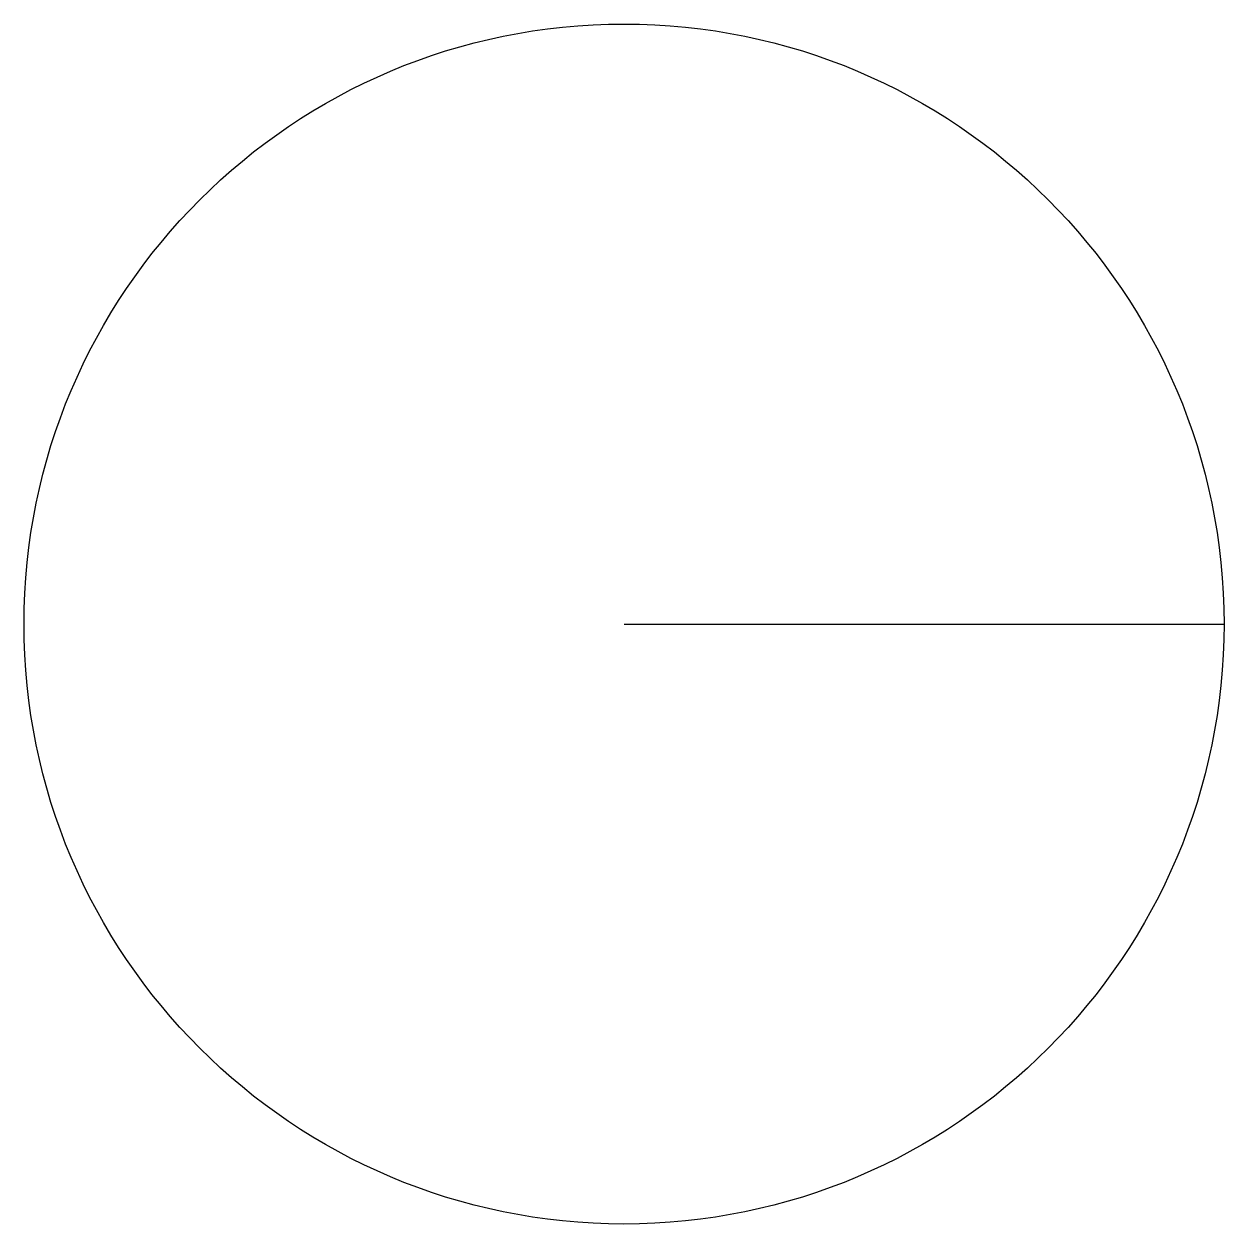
# Model space of a CAD drawing. Extents: x -1 to 1, y -1 to 1.
import ezdxf

# ---------------------------------------------------------------- set-up
doc = ezdxf.new("R2010")
doc.units = 0
doc.layers.add('Wände', color=2, linetype='CONTINUOUS')
doc.layers.add('配管', color=4, linetype='CONTINUOUS')

msp = doc.modelspace()

# ---------------------------------------------------------------- linework, layer by layer
at = {"layer": 'wände'}
msp.add_line((0, 0), (1, 0), dxfattribs=at)
at = {"layer": '配管'}
msp.add_circle((0, 0), 1, dxfattribs=at)

doc.saveas('drawing.dxf')
